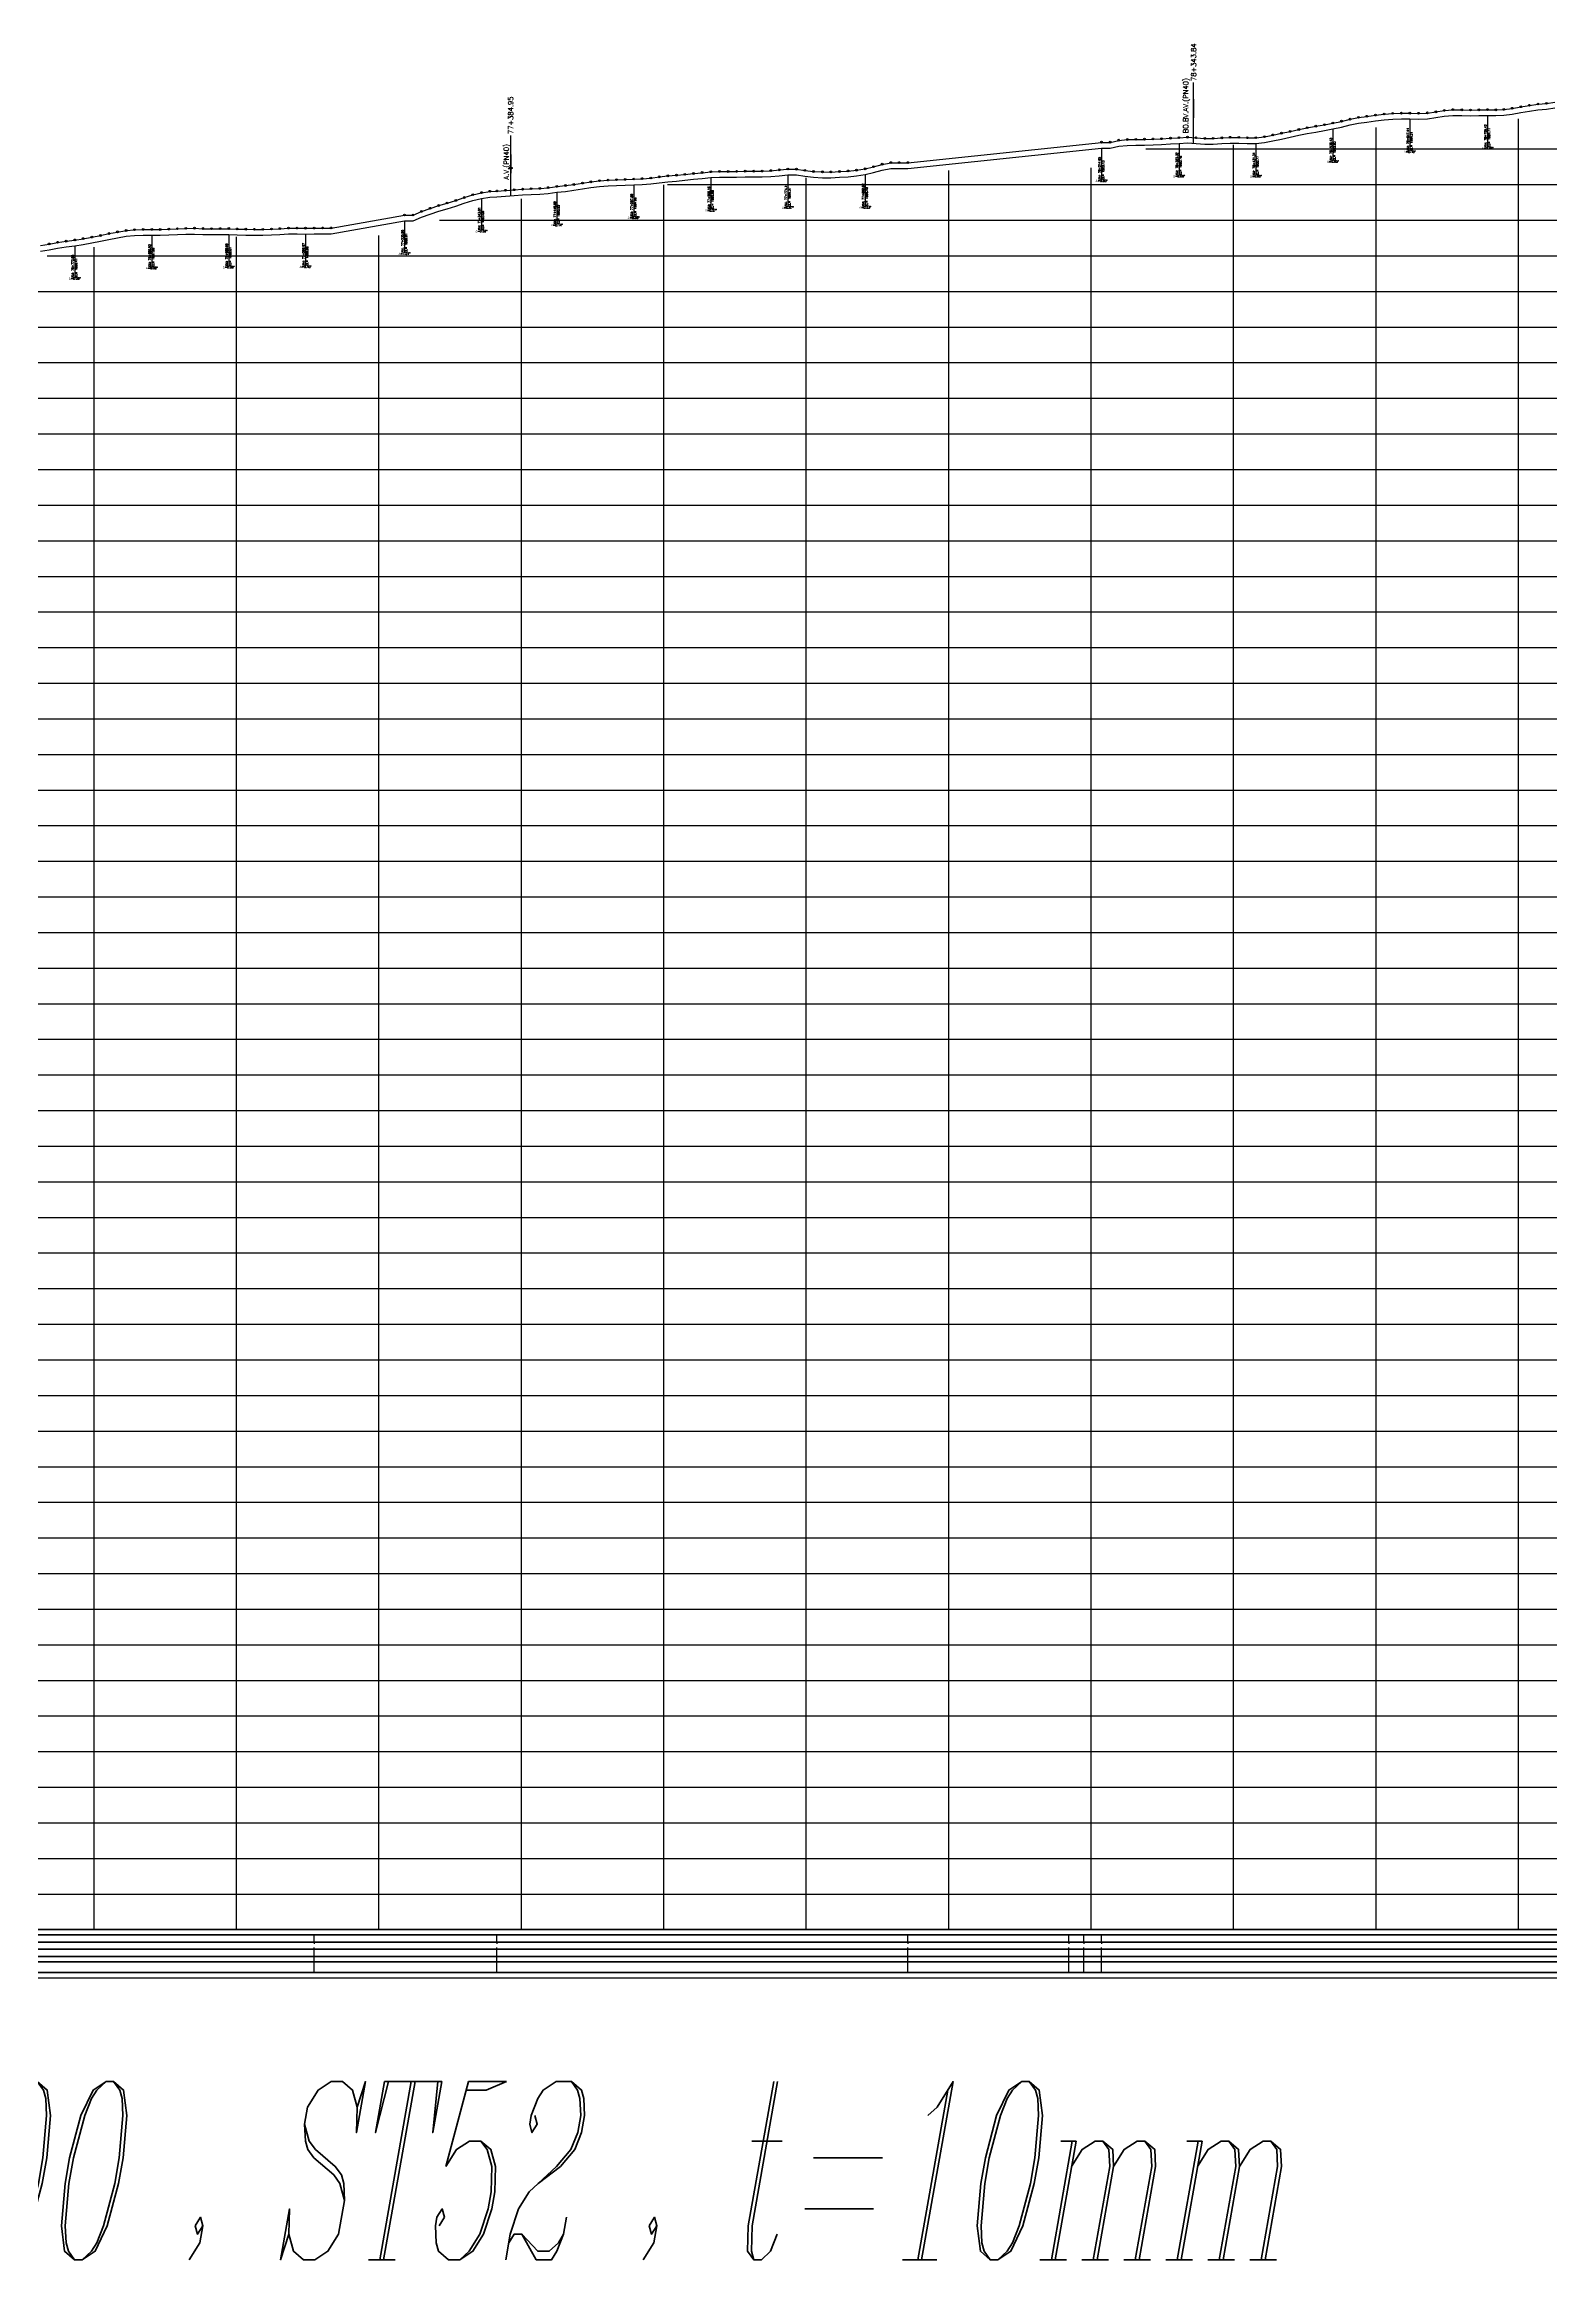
# Model space of a CAD drawing. Header units: metres. Extents: x 575895 to 634487, y 3214622 to 3222739.
# Drawn here: x 578333 to 580448, y 3214772 to 3217883 of the extents above; entities that cross this region are included whole.
import ezdxf
from ezdxf.enums import TextEntityAlignment as Align

# ---------------------------------------------------------------- set-up
doc = ezdxf.new("R2010")
doc.units = ezdxf.units.M
for name, color, linetype in [('1405-05-17--km 74+000-133+000', 150, 'Continuous'), ('C-ROAD-PROF-GRID-MAJR', 8, 'Continuous'), ('C-ROAD-PROF-LABL', 92, 'Continuous'), ('C-ROAD-PROF-STAN-GEOM', 11, 'Continuous'), ('C-ROAD-PROF-TTLB', 5, 'Continuous'), ('TXT', 2, 'Continuous'), ('TXT HOR', 2, 'Continuous'), ('V-CTRL-BMRK', 150, 'Continuous'), ('V-NODE', 1, 'Continuous')]:
    doc.layers.add(name, color=color, linetype=linetype)
doc.styles.add('RD', font='ROMAND.SHX', dxfattribs={"height": 3.5})
doc.styles.add('ROMANC', font='romanC.shx', dxfattribs={"height": 5})
doc.styles.get("Standard").update_dxf_attribs({"font": 'romanc.shx', "height": 2})

msp = doc.modelspace()

# ---------------------------------------------------------------- linework, layer by layer
at = {"layer": '1405-05-17--km 74+000-133+000', "color": 150, "linetype": 'Continuous', "lineweight": -3, "ltscale": 2, "flags": 128}
for points in [[(578327.7, 3217600), (578339.7, 3217602.2), (578351.7, 3217604.5), (578363.7, 3217606.1), (578375.7, 3217607.8), (578387.7, 3217609.7), (578399.7, 3217611.8), (578411.8, 3217614.1), (578423.8, 3217616.8), (578435.8, 3217619.1), (578447.8, 3217621.1), (578459.8, 3217622.2), (578471.8, 3217622.6), (578483.8, 3217622.6), (578495.8, 3217622.5), (578507.8, 3217623), (578519.8, 3217623.6), (578531.8, 3217624.1), (578543.8, 3217624.3), (578555.8, 3217623.8), (578567.8, 3217623.6), (578579.8, 3217623.7), (578591.9, 3217623.8), (578603.8, 3217623.3), (578615.8, 3217622.9), (578627.9, 3217622.8), (578639.9, 3217622.7), (578651.8, 3217623.1), (578663.8, 3217623.7), (578675.8, 3217624.4), (578687.8, 3217624.4), (578699.8, 3217624.3), (578711.8, 3217624.4), (578723.8, 3217624.7), (578735.8, 3217624.7), (578838.7, 3217642.8), (578850.7, 3217642.8), (578862.7, 3217647.9), (578874.7, 3217652.3), (578886.7, 3217656.2), (578898.7, 3217659.7), (578910.7, 3217663.3), (578922.7, 3217667.4), (578934.7, 3217671.4), (578946.7, 3217674.3), (578958.7, 3217676.1), (578968.6, 3217676.6), (578980.6, 3217677.5), (578992.6, 3217678.3), (579004.6, 3217679.1), (579016.6, 3217679.8), (579028.6, 3217680.1), (579040.6, 3217681.3), (579052.6, 3217682.9), (579064.6, 3217684.2), (579076.5, 3217685.7), (579088.5, 3217687.6), (579100.5, 3217689.4), (579112.5, 3217691), (579124.5, 3217691.8), (579136.5, 3217692.4), (579148.5, 3217692.8), (579160.5, 3217693.3), (579172.5, 3217693.9), (579184.5, 3217694.8), (579196.5, 3217696.4), (579208.5, 3217697.8), (579220.5, 3217698.7), (579232.5, 3217699.9), (579244.5, 3217701.1), (579256.5, 3217702.4), (579269, 3217703.5), (579281.1, 3217704), (579293.1, 3217703.9), (579305.1, 3217704), (579317, 3217704.4), (579329, 3217704.4), (579341, 3217704.5), (579353, 3217705.1), (579365, 3217706.2), (579377, 3217707.4), (579389, 3217707.2), (579401, 3217705.5), (579413, 3217703.9), (579425.5, 3217703.4), (579437.5, 3217703.3), (579449.5, 3217703.9), (579461.5, 3217704.7), (579473.5, 3217705.8), (579485.5, 3217707.7), (579497.4, 3217710.7), (579509.4, 3217714.1), (579521.4, 3217716.4), (579533.3, 3217716.4), (579545.3, 3217716.4), (579817.5, 3217745), (579829.5, 3217745), (579841.5, 3217747.8), (579853.6, 3217748.8), (579865.6, 3217749), (579877.6, 3217749.2), (579889.7, 3217749.6), (579901.7, 3217749.9), (579914.2, 3217750.7), (579926.2, 3217751.5), (579938.1, 3217752.1), (579950.1, 3217751.3), (579962.3, 3217750.3), (579974.2, 3217750.4), (579986.2, 3217751.2), (579998.2, 3217751.9), (580010.2, 3217751.8), (580022.1, 3217751.3), (580034.2, 3217751.4), (580046.2, 3217752.8), (580058, 3217755.2), (580070.1, 3217757.7), (580082.2, 3217760.2), (580094.3, 3217762.9), (580106.3, 3217765.4), (580118.3, 3217767.5), (580130.3, 3217769.6), (580142.3, 3217772), (580154.3, 3217774.5), (580166.3, 3217777.4), (580178.3, 3217779.9), (580190, 3217781.4), (580202.2, 3217783.1), (580214.2, 3217784.6), (580226.2, 3217785.5), (580238.4, 3217785.8), (580250.3, 3217785.8), (580262.3, 3217785.6), (580274.9, 3217786.2), (580286.8, 3217787.7), (580298.7, 3217789.6), (580310.7, 3217790.8), (580323.4, 3217790.5), (580335.4, 3217790.2), (580347.3, 3217790.5), (580359.3, 3217790.8), (580371, 3217790.5), (580382.2, 3217791.1), (580394.1, 3217792.7), (580406, 3217794.8), (580418.1, 3217796.9), (580430.2, 3217798.6), (580442.1, 3217799.6), (580454.1, 3217801.4)], [(578327.7, 3217592), (578339.7, 3217594.2), (578351.7, 3217596.5), (578363.7, 3217598.1), (578375.7, 3217599.8), (578387.7, 3217601.7), (578399.7, 3217603.8), (578411.8, 3217606.1), (578423.8, 3217608.8), (578435.8, 3217611.1), (578447.8, 3217613.1), (578459.8, 3217614.2), (578471.8, 3217614.6), (578483.8, 3217614.6), (578495.8, 3217614.5), (578507.8, 3217615), (578519.8, 3217615.6), (578531.8, 3217616.1), (578543.8, 3217616.3), (578555.8, 3217615.8), (578567.8, 3217615.6), (578579.8, 3217615.7), (578591.9, 3217615.8), (578603.8, 3217615.3), (578615.8, 3217614.9), (578627.9, 3217614.8), (578639.9, 3217614.7), (578651.8, 3217615.1), (578663.8, 3217615.7), (578675.8, 3217616.4), (578687.8, 3217616.4), (578699.8, 3217616.3), (578711.8, 3217616.4), (578723.8, 3217616.7), (578735.8, 3217616.7), (578838.7, 3217634.8), (578850.7, 3217634.8), (578862.7, 3217639.9), (578874.7, 3217644.3), (578886.7, 3217648.2), (578898.7, 3217651.7), (578910.7, 3217655.3), (578922.7, 3217659.4), (578934.7, 3217663.4), (578946.7, 3217666.3), (578958.7, 3217668.1), (578968.6, 3217668.6), (578980.6, 3217669.5), (578992.6, 3217670.3), (579004.6, 3217671.1), (579016.6, 3217671.8), (579028.6, 3217672.1), (579040.6, 3217673.3), (579052.6, 3217674.9), (579064.6, 3217676.2), (579076.5, 3217677.7), (579088.5, 3217679.6), (579100.5, 3217681.4), (579112.5, 3217683), (579124.5, 3217683.8), (579136.5, 3217684.4), (579148.5, 3217684.8), (579160.5, 3217685.3), (579172.5, 3217685.9), (579184.5, 3217686.8), (579196.5, 3217688.4), (579208.5, 3217689.8), (579220.5, 3217690.7), (579232.5, 3217691.9), (579244.5, 3217693.1), (579256.5, 3217694.4), (579269, 3217695.5), (579281.1, 3217696), (579293.1, 3217695.9), (579305.1, 3217696), (579317, 3217696.4), (579329, 3217696.4), (579341, 3217696.5), (579353, 3217697.1), (579365, 3217698.2), (579377, 3217699.4), (579389, 3217699.2), (579401, 3217697.5), (579413, 3217695.9), (579425.5, 3217695.4), (579437.5, 3217695.3), (579449.5, 3217695.9), (579461.5, 3217696.7), (579473.5, 3217697.8), (579485.5, 3217699.7), (579497.4, 3217702.7), (579509.4, 3217706.1), (579521.4, 3217708.4), (579533.3, 3217708.4), (579545.3, 3217708.4), (579817.5, 3217737), (579829.5, 3217737), (579841.5, 3217739.8), (579853.6, 3217740.8), (579865.6, 3217741), (579877.6, 3217741.2), (579889.7, 3217741.6), (579901.7, 3217741.9), (579914.2, 3217742.7), (579926.2, 3217743.5), (579938.1, 3217744.1), (579950.1, 3217743.3), (579962.3, 3217742.3), (579974.2, 3217742.4), (579986.2, 3217743.2), (579998.2, 3217743.9), (580010.2, 3217743.8), (580022.1, 3217743.3), (580034.2, 3217743.4), (580046.2, 3217744.8), (580058, 3217747.2), (580070.1, 3217749.7), (580082.2, 3217752.2), (580094.3, 3217754.9), (580106.3, 3217757.4), (580118.3, 3217759.5), (580130.3, 3217761.6), (580142.3, 3217764), (580154.3, 3217766.5), (580166.3, 3217769.4), (580178.3, 3217771.9), (580190, 3217773.4), (580202.2, 3217775.1), (580214.2, 3217776.6), (580226.2, 3217777.5), (580238.4, 3217777.8), (580250.3, 3217777.8), (580262.3, 3217777.6), (580274.9, 3217778.2), (580286.8, 3217779.7), (580298.7, 3217781.6), (580310.7, 3217782.8), (580323.4, 3217782.5), (580335.4, 3217782.2), (580347.3, 3217782.5), (580359.3, 3217782.8), (580371, 3217782.5), (580382.2, 3217783.1), (580394.1, 3217784.7), (580406, 3217786.8), (580418.1, 3217788.9), (580430.2, 3217790.6), (580442.1, 3217791.6), (580454.1, 3217793.4)]]:
    msp.add_lwpolyline(points, dxfattribs=at)
at = {"layer": 'C-ROAD-PROF-GRID-MAJR', "color": 8, "linetype": 'Continuous', "lineweight": -3, "ltscale": 0.6}
for p, q in [((580402.9, 3215235.7), (580402.9, 3217777.9)), ((580002.9, 3215235.7), (580002.9, 3217741.5)), ((580202.9, 3215235.7), (580202.9, 3217765.8)), ((579802.9, 3215235.7), (579802.9, 3217709)), ((579879.4, 3217735.7), (634202.9, 3217735.7)), ((579202.9, 3215235.7), (579202.9, 3217685.2)), ((579207.9, 3217685.7), (634202.9, 3217685.7)), ((579402.9, 3215235.7), (579402.9, 3217695.2)), ((579602.9, 3215235.7), (579602.9, 3217705.4)), ((579002.9, 3215235.7), (579002.9, 3217665.6)), ((578802.9, 3215235.7), (578802.9, 3217614.4)), ((578887.7, 3217635.7), (634202.9, 3217635.7)), ((578337, 3217585.7), (634202.9, 3217585.7)), ((578402.9, 3215235.7), (578402.9, 3217597.8)), ((578602.9, 3215235.7), (578602.9, 3217612.4)), ((577365.6, 3217535.7), (634202.9, 3217535.7)), ((577266.7, 3217485.7), (634202.9, 3217485.7)), ((576892.4, 3217435.7), (634202.9, 3217435.7)), ((576738.6, 3217385.7), (634202.9, 3217385.7)), ((576102.9, 3217335.7), (634202.9, 3217335.7)), ((576102.9, 3217285.7), (634202.9, 3217285.7)), ((576102.9, 3217235.7), (634202.9, 3217235.7)), ((576102.9, 3217185.7), (634202.9, 3217185.7)), ((576102.9, 3217135.7), (634202.9, 3217135.7)), ((576102.9, 3217085.7), (634202.9, 3217085.7)), ((576102.9, 3217035.7), (634202.9, 3217035.7)), ((576102.9, 3216985.7), (634202.9, 3216985.7)), ((576102.9, 3216935.7), (634202.9, 3216935.7)), ((576102.9, 3216885.7), (634202.9, 3216885.7)), ((576102.9, 3216835.7), (634202.9, 3216835.7)), ((576102.9, 3216785.7), (634202.9, 3216785.7)), ((576102.9, 3216735.7), (634202.9, 3216735.7)), ((576102.9, 3216685.7), (634202.9, 3216685.7)), ((576102.9, 3216635.7), (634202.9, 3216635.7)), ((576102.9, 3216585.7), (634202.9, 3216585.7)), ((576102.9, 3216535.7), (634202.9, 3216535.7)), ((576102.9, 3216485.7), (634202.9, 3216485.7)), ((576102.9, 3216435.7), (634202.9, 3216435.7)), ((576102.9, 3216385.7), (634202.9, 3216385.7)), ((576102.9, 3216335.7), (634202.9, 3216335.7)), ((576102.9, 3216285.7), (634202.9, 3216285.7)), ((576102.9, 3216235.7), (634202.9, 3216235.7)), ((576102.9, 3216185.7), (634202.9, 3216185.7)), ((576102.9, 3216135.7), (634202.9, 3216135.7)), ((576102.9, 3216085.7), (634202.9, 3216085.7)), ((576102.9, 3216035.7), (634202.9, 3216035.7)), ((576102.9, 3215985.7), (634202.9, 3215985.7)), ((576102.9, 3215935.7), (634202.9, 3215935.7)), ((576102.9, 3215885.7), (634202.9, 3215885.7)), ((576102.9, 3215835.7), (634202.9, 3215835.7)), ((576102.9, 3215785.7), (634202.9, 3215785.7)), ((576102.9, 3215735.7), (634202.9, 3215735.7)), ((576102.9, 3215685.7), (634202.9, 3215685.7)), ((576102.9, 3215635.7), (634202.9, 3215635.7)), ((576102.9, 3215585.7), (634202.9, 3215585.7)), ((576102.9, 3215535.7), (634202.9, 3215535.7)), ((576102.9, 3215485.7), (634202.9, 3215485.7)), ((576102.9, 3215435.7), (634202.9, 3215435.7)), ((576102.9, 3215385.7), (634202.9, 3215385.7)), ((576102.9, 3215335.7), (634202.9, 3215335.7)), ((576102.9, 3215285.7), (634202.9, 3215285.7)), ((576102.9, 3215235.7), (634202.9, 3215235.7))]:
    msp.add_line(p, q, dxfattribs=at)
at = {"layer": 'C-ROAD-PROF-LABL', "color": 92, "linetype": 'Continuous', "lineweight": -3}
for p, q in [((579946.7, 3217744), (579946.7, 3217829)), ((578987.8, 3217669.5), (578987.8, 3217754.5))]:
    msp.add_line(p, q, dxfattribs=at)
at = {"layer": 'C-ROAD-PROF-STAN-GEOM', "color": 11, "linetype": 'Continuous', "lineweight": -3}
for p, q in [((580250.3, 3217777.8), (580250.3, 3217732.8)), ((580359.3, 3217782.8), (580359.3, 3217737.8)), ((579817.5, 3217737), (579817.5, 3217692)), ((579926.2, 3217743.5), (579926.2, 3217698.5)), ((580034.2, 3217743.4), (580034.2, 3217698.4)), ((580142.3, 3217764), (580142.3, 3217719)), ((579052.6, 3217674.9), (579052.6, 3217629.9)), ((579160.5, 3217685.3), (579160.5, 3217640.3)), ((579269, 3217695.5), (579269, 3217650.5)), ((579377, 3217699.4), (579377, 3217654.4)), ((579485.5, 3217699.7), (579485.5, 3217654.7)), ((578946.7, 3217666.3), (578946.7, 3217621.3)), ((578483.8, 3217614.6), (578483.8, 3217569.6)), ((578591.9, 3217615.8), (578591.9, 3217570.8)), ((578699.8, 3217616.3), (578699.8, 3217571.3)), ((578838.7, 3217634.8), (578838.7, 3217589.8)), ((578375.7, 3217599.8), (578375.7, 3217554.8))]:
    msp.add_line(p, q, dxfattribs=at)
at = {"layer": 'C-ROAD-PROF-TTLB', "color": 5, "linetype": 'Continuous', "lineweight": -3}
for points in [[(576102.9, 3215228.2), (634304.9, 3215228.2), (634304.9, 3215235.7), (576102.9, 3215235.7)], [(576102.9, 3215218.2), (634304.9, 3215218.2), (634304.9, 3215228.2), (576102.9, 3215228.2)], [(576102.9, 3215208.2), (634304.9, 3215208.2), (634304.9, 3215218.2), (576102.9, 3215218.2)], [(576102.9, 3215198.2), (634304.9, 3215198.2), (634304.9, 3215208.2), (576102.9, 3215208.2)], [(576102.9, 3215190.7), (634304.9, 3215190.7), (634304.9, 3215198.2), (576102.9, 3215198.2)], [(576102.9, 3215175.7), (634304.9, 3215175.7), (634304.9, 3215190.7), (576102.9, 3215190.7)], [(576102.9, 3215168.2), (634304.9, 3215168.2), (634304.9, 3215175.7), (576102.9, 3215175.7)]]:
    msp.add_3dface(points, dxfattribs=at)
at = {"layer": 'TXT', "color": 2, "linetype": 'Continuous', "lineweight": -3}
msp.add_line((578987.8, 3217727.8), (578987.8, 3217701.9), dxfattribs=at)
msp.add_lwpolyline([(579946.7, 3217805.6), (579946.7, 3217779.3)], dxfattribs=at)
at = {"layer": 'TXT HOR', "color": 255, "linetype": 'Continuous', "lineweight": -3}
for p, q in [((578711.8, 3215218.2), (578711.8, 3215228.2)), ((578711.8, 3215218.2), (578711.8, 3215215.7)), ((578968.6, 3215218.2), (578968.6, 3215228.2)), ((578968.6, 3215218.2), (578968.6, 3215215.7)), ((579545.3, 3215218.2), (579545.3, 3215228.2)), ((579545.3, 3215218.2), (579545.3, 3215215.7)), ((579771.5, 3215218.2), (579771.5, 3215228.2)), ((579771.5, 3215218.2), (579771.5, 3215215.7)), ((579792.4, 3215218.2), (579792.4, 3215228.2)), ((579792.4, 3215218.2), (579792.4, 3215215.7)), ((579817.5, 3215218.2), (579817.5, 3215228.2)), ((579817.5, 3215218.2), (579817.5, 3215215.7)), ((578711.8, 3215175.7), (578711.8, 3215210.7)), ((578968.6, 3215175.7), (578968.6, 3215210.7)), ((579545.3, 3215175.7), (579545.3, 3215210.7)), ((579771.5, 3215175.7), (579771.5, 3215210.7)), ((579792.4, 3215175.7), (579792.4, 3215210.7)), ((579817.5, 3215175.7), (579817.5, 3215210.7))]:
    msp.add_line(p, q, dxfattribs=at)
at = {"layer": 'V-CTRL-BMRK'}
for p, q in [((578985.2, 3217708.7), (578987.7, 3217708.7)), ((578985.2, 3217708.6), (578987.7, 3217708.6)), ((578986.4, 3217707.5), (578986.4, 3217710)), ((578986.4, 3217707.3), (578986.4, 3217709.8)), ((578987.8, 3217708.9), (578990.3, 3217708.9)), ((578987.9, 3217708.8), (578990.4, 3217708.8)), ((578989.1, 3217707.6), (578989.1, 3217710.1)), ((578989.1, 3217707.5), (578989.1, 3217710))]:
    msp.add_line(p, q, dxfattribs=at)
at = {"layer": 'V-CTRL-BMRK', "const_width": 0.962}
for points in [[(578985.9, 3217708.7, 0.414214), (578986.4, 3217708.3, 1)], [(578985.9, 3217708.6, 0.414214), (578986.4, 3217708.1, 1)], [(578986.9, 3217708.7, 0.414214), (578986.4, 3217709.2, 1)], [(578986.9, 3217708.6, 0.414214), (578986.4, 3217709, 1)], [(578988.6, 3217708.9, 0.414214), (578989.1, 3217708.4, 1)], [(578988.6, 3217708.8, 0.414214), (578989.1, 3217708.3, 1)], [(578989.6, 3217708.9, 0.414214), (578989.1, 3217709.3, 1)], [(578989.6, 3217708.8, 0.414214), (578989.1, 3217709.2, 1)]]:
    msp.add_lwpolyline(points, format="xyb", dxfattribs=at)
at = {"layer": 'V-CTRL-BMRK'}
for centre in [(578986.4, 3217708.7), (578986.4, 3217708.6), (578989.1, 3217708.9), (578989.1, 3217708.8)]:
    msp.add_circle(centre, 0.962, dxfattribs=at)
at = {"layer": 'V-NODE', "lineweight": -2}
for p, q in [((580442.1, 3217799.8), (580442.1, 3217799.8)), ((580130.3, 3217769.8), (580130.3, 3217769.8)), ((580142.3, 3217772.2), (580142.3, 3217772.2)), ((580154.3, 3217774.7), (580154.3, 3217774.7)), ((580166.3, 3217777.6), (580166.3, 3217777.6)), ((580178.3, 3217780.1), (580178.3, 3217780.1)), ((580190, 3217781.6), (580190, 3217781.6)), ((580202.2, 3217783.3), (580202.2, 3217783.3)), ((580214.2, 3217784.8), (580214.2, 3217784.8)), ((580226.2, 3217785.7), (580226.2, 3217785.7)), ((580238.4, 3217786), (580238.4, 3217786)), ((580250.3, 3217786), (580250.3, 3217786)), ((580262.3, 3217785.8), (580262.3, 3217785.8)), ((580274.9, 3217786.4), (580274.9, 3217786.4)), ((580286.8, 3217787.9), (580286.8, 3217787.9)), ((580298.7, 3217789.8), (580298.7, 3217789.8)), ((580310.7, 3217791), (580310.7, 3217791)), ((580323.4, 3217790.7), (580323.4, 3217790.7)), ((580335.4, 3217790.4), (580335.4, 3217790.4)), ((580347.3, 3217790.7), (580347.3, 3217790.7)), ((580359.3, 3217791), (580359.3, 3217791)), ((580371, 3217790.7), (580371, 3217790.7)), ((580382.2, 3217791.3), (580382.2, 3217791.3)), ((580394.1, 3217792.9), (580394.1, 3217792.9)), ((580406, 3217795), (580406, 3217795)), ((580418.1, 3217797.1), (580418.1, 3217797.1)), ((580430.2, 3217798.8), (580430.2, 3217798.8)), ((579817.5, 3217745.2), (579817.5, 3217745.2)), ((579829.5, 3217745.2), (579829.5, 3217745.2)), ((579841.5, 3217748), (579841.5, 3217748)), ((579853.6, 3217749), (579853.6, 3217749)), ((579865.6, 3217749.2), (579865.6, 3217749.2)), ((579877.6, 3217749.4), (579877.6, 3217749.4)), ((579889.7, 3217749.8), (579889.7, 3217749.8)), ((579901.7, 3217750.1), (579901.7, 3217750.1)), ((579914.2, 3217750.9), (579914.2, 3217750.9)), ((579926.2, 3217751.7), (579926.2, 3217751.7)), ((579938.1, 3217752.3), (579938.1, 3217752.3)), ((579950.1, 3217751.5), (579950.1, 3217751.5)), ((579962.3, 3217750.5), (579962.3, 3217750.5)), ((579974.2, 3217750.6), (579974.2, 3217750.6)), ((579986.2, 3217751.4), (579986.2, 3217751.4)), ((579998.2, 3217752.1), (579998.2, 3217752.1)), ((580010.2, 3217752), (580010.2, 3217752)), ((580022.1, 3217751.5), (580022.1, 3217751.5)), ((580034.2, 3217751.6), (580034.2, 3217751.6)), ((580046.2, 3217753), (580046.2, 3217753)), ((580058, 3217755.4), (580058, 3217755.4)), ((580070.1, 3217757.9), (580070.1, 3217757.9)), ((580082.2, 3217760.4), (580082.2, 3217760.4)), ((580094.3, 3217763.1), (580094.3, 3217763.1)), ((580106.3, 3217765.6), (580106.3, 3217765.6)), ((580118.3, 3217767.7), (580118.3, 3217767.7)), ((579365, 3217706.4), (579365, 3217706.4)), ((579377, 3217707.6), (579377, 3217707.6)), ((579389, 3217707.4), (579389, 3217707.4)), ((579473.5, 3217706), (579473.5, 3217706)), ((579485.5, 3217707.9), (579485.5, 3217707.9)), ((579497.4, 3217710.9), (579497.4, 3217710.9)), ((579509.4, 3217714.3), (579509.4, 3217714.3)), ((579521.4, 3217716.6), (579521.4, 3217716.6)), ((579533.3, 3217716.6), (579533.3, 3217716.6)), ((579545.3, 3217716.6), (579545.3, 3217716.6)), ((578958.7, 3217676.3), (578958.7, 3217676.3)), ((578968.6, 3217676.8), (578968.6, 3217676.8)), ((578980.6, 3217677.7), (578980.6, 3217677.7)), ((578992.6, 3217678.5), (578992.6, 3217678.5)), ((579004.6, 3217679.3), (579004.6, 3217679.3)), ((579016.6, 3217680), (579016.6, 3217680)), ((579028.6, 3217680.3), (579028.6, 3217680.3)), ((579040.6, 3217681.5), (579040.6, 3217681.5)), ((579052.6, 3217683.1), (579052.6, 3217683.1)), ((579064.6, 3217684.4), (579064.6, 3217684.4)), ((579076.5, 3217685.9), (579076.5, 3217685.9)), ((579088.5, 3217687.8), (579088.5, 3217687.8)), ((579100.5, 3217689.6), (579100.5, 3217689.6)), ((579112.5, 3217691.2), (579112.5, 3217691.2)), ((579124.5, 3217692), (579124.5, 3217692)), ((579136.5, 3217692.6), (579136.5, 3217692.6)), ((579148.5, 3217693), (579148.5, 3217693)), ((579160.5, 3217693.5), (579160.5, 3217693.5)), ((579172.5, 3217694.1), (579172.5, 3217694.1)), ((579184.5, 3217695), (579184.5, 3217695)), ((579196.5, 3217696.6), (579196.5, 3217696.6)), ((579208.5, 3217698), (579208.5, 3217698)), ((579220.5, 3217698.9), (579220.5, 3217698.9)), ((579232.5, 3217700.1), (579232.5, 3217700.1)), ((579244.5, 3217701.3), (579244.5, 3217701.3)), ((579256.5, 3217702.6), (579256.5, 3217702.6)), ((579269, 3217703.7), (579269, 3217703.7)), ((579281.1, 3217704.2), (579281.1, 3217704.2)), ((579293.1, 3217704.1), (579293.1, 3217704.1)), ((579305.1, 3217704.2), (579305.1, 3217704.2)), ((579317, 3217704.6), (579317, 3217704.6)), ((579329, 3217704.6), (579329, 3217704.6)), ((579341, 3217704.7), (579341, 3217704.7)), ((579353, 3217705.3), (579353, 3217705.3)), ((579401, 3217705.7), (579401, 3217705.7)), ((579413, 3217704.1), (579413, 3217704.1)), ((579425.5, 3217703.6), (579425.5, 3217703.6)), ((579437.5, 3217703.5), (579437.5, 3217703.5)), ((579449.5, 3217704.1), (579449.5, 3217704.1)), ((579461.5, 3217704.9), (579461.5, 3217704.9)), ((578862.7, 3217648.1), (578862.7, 3217648.1)), ((578874.7, 3217652.5), (578874.7, 3217652.5)), ((578886.7, 3217656.4), (578886.7, 3217656.4)), ((578898.7, 3217659.9), (578898.7, 3217659.9)), ((578910.7, 3217663.5), (578910.7, 3217663.5)), ((578922.7, 3217667.6), (578922.7, 3217667.6)), ((578934.7, 3217671.6), (578934.7, 3217671.6)), ((578946.7, 3217674.5), (578946.7, 3217674.5)), ((578411.8, 3217614.3), (578411.8, 3217614.3)), ((578423.8, 3217617), (578423.8, 3217617)), ((578435.8, 3217619.3), (578435.8, 3217619.3)), ((578447.8, 3217621.3), (578447.8, 3217621.3)), ((578459.8, 3217622.4), (578459.8, 3217622.4)), ((578471.8, 3217622.8), (578471.8, 3217622.8)), ((578483.8, 3217622.8), (578483.8, 3217622.8)), ((578495.8, 3217622.7), (578495.8, 3217622.7)), ((578507.8, 3217623.2), (578507.8, 3217623.2)), ((578519.8, 3217623.8), (578519.8, 3217623.8)), ((578531.8, 3217624.3), (578531.8, 3217624.3)), ((578543.8, 3217624.5), (578543.8, 3217624.5)), ((578555.8, 3217624), (578555.8, 3217624)), ((578567.8, 3217623.8), (578567.8, 3217623.8)), ((578579.8, 3217623.9), (578579.8, 3217623.9)), ((578591.9, 3217624), (578591.9, 3217624)), ((578603.8, 3217623.5), (578603.8, 3217623.5)), ((578615.8, 3217623.1), (578615.8, 3217623.1)), ((578627.9, 3217623), (578627.9, 3217623)), ((578639.9, 3217622.9), (578639.9, 3217622.9)), ((578651.8, 3217623.3), (578651.8, 3217623.3)), ((578663.8, 3217623.9), (578663.8, 3217623.9)), ((578675.8, 3217624.6), (578675.8, 3217624.6)), ((578687.8, 3217624.6), (578687.8, 3217624.6)), ((578699.8, 3217624.5), (578699.8, 3217624.5)), ((578711.8, 3217624.6), (578711.8, 3217624.6)), ((578723.8, 3217624.9), (578723.8, 3217624.9)), ((578735.8, 3217624.9), (578735.8, 3217624.9)), ((578838.7, 3217643), (578838.7, 3217643)), ((578850.7, 3217643), (578850.7, 3217643)), ((578339.7, 3217602.4), (578339.7, 3217602.4)), ((578351.7, 3217604.7), (578351.7, 3217604.7)), ((578363.7, 3217606.3), (578363.7, 3217606.3)), ((578375.7, 3217608), (578375.7, 3217608)), ((578387.7, 3217609.9), (578387.7, 3217609.9)), ((578399.7, 3217612), (578399.7, 3217612))]:
    msp.add_line(p, q, dxfattribs=at)
for centre in [(580430.2, 3217798.8), (580442.1, 3217799.8), (580118.3, 3217767.7), (580130.3, 3217769.8), (580142.3, 3217772.2), (580154.3, 3217774.7), (580166.3, 3217777.6), (580178.3, 3217780.1), (580190, 3217781.6), (580202.2, 3217783.3), (580214.2, 3217784.8), (580226.2, 3217785.7), (580238.4, 3217786), (580250.3, 3217786), (580262.3, 3217785.8), (580274.9, 3217786.4), (580286.8, 3217787.9), (580298.7, 3217789.8), (580310.7, 3217791), (580323.4, 3217790.7), (580335.4, 3217790.4), (580347.3, 3217790.7), (580359.3, 3217791), (580371, 3217790.7), (580382.2, 3217791.3), (580394.1, 3217792.9), (580406, 3217795), (580418.1, 3217797.1), (579817.5, 3217745.2), (579829.5, 3217745.2), (579841.5, 3217748), (579853.6, 3217749), (579865.6, 3217749.2), (579877.6, 3217749.4), (579889.7, 3217749.8), (579901.7, 3217750.1), (579914.2, 3217750.9), (579926.2, 3217751.7), (579938.1, 3217752.3), (579950.1, 3217751.5), (579962.3, 3217750.5), (579974.2, 3217750.6), (579986.2, 3217751.4), (579998.2, 3217752.1), (580010.2, 3217752), (580022.1, 3217751.5), (580034.2, 3217751.6), (580046.2, 3217753), (580058, 3217755.4), (580070.1, 3217757.9), (580082.2, 3217760.4), (580094.3, 3217763.1), (580106.3, 3217765.6), (579317, 3217704.6), (579329, 3217704.6), (579341, 3217704.7), (579353, 3217705.3), (579365, 3217706.4), (579377, 3217707.6), (579389, 3217707.4), (579401, 3217705.7), (579461.5, 3217704.9), (579473.5, 3217706), (579485.5, 3217707.9), (579497.4, 3217710.9), (579509.4, 3217714.3), (579521.4, 3217716.6), (579533.3, 3217716.6), (579545.3, 3217716.6), (578946.7, 3217674.5), (578958.7, 3217676.3), (578968.6, 3217676.8), (578980.6, 3217677.7), (578992.6, 3217678.5), (579004.6, 3217679.3), (579016.6, 3217680), (579028.6, 3217680.3), (579040.6, 3217681.5), (579052.6, 3217683.1), (579064.6, 3217684.4), (579076.5, 3217685.9), (579088.5, 3217687.8), (579100.5, 3217689.6), (579112.5, 3217691.2), (579124.5, 3217692), (579136.5, 3217692.6), (579148.5, 3217693), (579160.5, 3217693.5), (579172.5, 3217694.1), (579184.5, 3217695), (579196.5, 3217696.6), (579208.5, 3217698), (579220.5, 3217698.9), (579232.5, 3217700.1), (579244.5, 3217701.3), (579256.5, 3217702.6), (579269, 3217703.7), (579281.1, 3217704.2), (579293.1, 3217704.1), (579305.1, 3217704.2), (579413, 3217704.1), (579425.5, 3217703.6), (579437.5, 3217703.5), (579449.5, 3217704.1), (578838.7, 3217643), (578850.7, 3217643), (578862.7, 3217648.1), (578874.7, 3217652.5), (578886.7, 3217656.4), (578898.7, 3217659.9), (578910.7, 3217663.5), (578922.7, 3217667.6), (578934.7, 3217671.6), (578399.7, 3217612), (578411.8, 3217614.3), (578423.8, 3217617), (578435.8, 3217619.3), (578447.8, 3217621.3), (578459.8, 3217622.4), (578471.8, 3217622.8), (578483.8, 3217622.8), (578495.8, 3217622.7), (578507.8, 3217623.2), (578519.8, 3217623.8), (578531.8, 3217624.3), (578543.8, 3217624.5), (578555.8, 3217624), (578567.8, 3217623.8), (578579.8, 3217623.9), (578591.9, 3217624), (578603.8, 3217623.5), (578615.8, 3217623.1), (578627.9, 3217623), (578639.9, 3217622.9), (578651.8, 3217623.3), (578663.8, 3217623.9), (578675.8, 3217624.6), (578687.8, 3217624.6), (578699.8, 3217624.5), (578711.8, 3217624.6), (578723.8, 3217624.9), (578735.8, 3217624.9), (578339.7, 3217602.4), (578351.7, 3217604.7), (578363.7, 3217606.3), (578375.7, 3217608), (578387.7, 3217609.9)]:
    msp.add_circle(centre, 1.25, dxfattribs=at)

# ---------------------------------------------------------------- texts
at = {"layer": 'C-ROAD-PROF-LABL', "color": 2, "linetype": 'Continuous', "lineweight": -3, "char_height": 7, "attachment_point": 4, "rotation": 90}
for s, insert in [('{\\C7;78+343.84}', (579946.7, 3217831.1)), ('{\\C7;77+384.95}', (578987.8, 3217756.6))]:
    msp.add_mtext(s, dxfattribs=dict(at, insert=insert))
at = {"layer": 'C-ROAD-PROF-STAN-GEOM', "color": 11, "linetype": 'Continuous', "lineweight": -3, "char_height": 3, "attachment_point": 1, "rotation": 90, "style": 'RD'}
for s, insert in [('{\\Fromand.shx|c0;\\C7;KM: 78+756.42}', (580354.9, 3217738.4)), ('{\\Fromand.shx|c0;\\C7;KM: 78+539.43}', (580137.9, 3217719.6)), ('{\\Fromand.shx|c0;\\C7;EL= 1902.83}', (580142.9, 3217719.6)), ('{\\Fromand.shx|c0;\\C7;KM: 78+647.44}', (580245.9, 3217733.4)), ('{\\Fromand.shx|c0;\\C7;EL= 1904.21}', (580250.9, 3217733.4)), ('{\\Fromand.shx|c0;\\C7;EL= 1904.71}', (580359.9, 3217738.4)), ('{\\Fromand.shx|c0;\\C7;KM: 78+214.65}', (579813.1, 3217692.6)), ('{\\Fromand.shx|c0;\\C7;EL= 1900.13}', (579818.1, 3217692.6)), ('{\\Fromand.shx|c0;\\C7;KM: 78+323.32}', (579921.8, 3217699.1)), ('{\\Fromand.shx|c0;\\C7;EL= 1900.78}', (579926.8, 3217699.1)), ('{\\Fromand.shx|c0;\\C7;KM: 78+431.34}', (580029.8, 3217699)), ('{\\Fromand.shx|c0;\\C7;EL= 1900.77}', (580034.8, 3217699)), ('{\\Fromand.shx|c0;\\C7;KM: 77+666.16}', (579264.7, 3217651.1)), ('{\\Fromand.shx|c0;\\C7;EL= 1895.98}', (579269.7, 3217651.1)), ('{\\Fromand.shx|c0;\\C7;KM: 77+774.14}', (579372.6, 3217655)), ('{\\Fromand.shx|c0;\\C7;EL= 1896.37}', (579377.6, 3217655)), ('{\\Fromand.shx|c0;\\C7;KM: 77+882.62}', (579481.1, 3217655.3)), ('{\\Fromand.shx|c0;\\C7;EL= 1896.40}', (579486.1, 3217655.3)), ('{\\Fromand.shx|c0;\\C7;KM: 77+343.81}', (578942.3, 3217621.9)), ('{\\Fromand.shx|c0;\\C7;EL= 1893.06}', (578947.3, 3217621.9)), ('{\\Fromand.shx|c0;\\C7;KM: 77+449.69}', (579048.2, 3217630.5)), ('{\\Fromand.shx|c0;\\C7;EL= 1893.92}', (579053.2, 3217630.5)), ('{\\Fromand.shx|c0;\\C7;KM: 77+557.68}', (579156.2, 3217640.9)), ('{\\Fromand.shx|c0;\\C7;EL= 1894.96}', (579161.2, 3217640.9)), ('{\\Fromand.shx|c0;\\C7;KM: 77+235.85}', (578834.3, 3217590.4)), ('{\\Fromand.shx|c0;\\C7;EL= 1889.91}', (578839.3, 3217590.4)), ('{\\Fromand.shx|c0;\\C7;KM: 76+772.85}', (578371.3, 3217555.4)), ('{\\Fromand.shx|c0;\\C7;KM: 76+880.92}', (578479.4, 3217570.2)), ('{\\Fromand.shx|c0;\\C7;EL= 1887.89}', (578484.4, 3217570.2)), ('{\\Fromand.shx|c0;\\C7;KM: 76+988.99}', (578587.5, 3217571.4)), ('{\\Fromand.shx|c0;\\C7;EL= 1888.01}', (578592.5, 3217571.4)), ('{\\Fromand.shx|c0;\\C7;KM: 77+096.97}', (578695.5, 3217571.9)), ('{\\Fromand.shx|c0;\\C7;EL= 1888.06}', (578700.5, 3217571.9)), ('{\\Fromand.shx|c0;\\C7;EL= 1886.41}', (578376.3, 3217555.4))]:
    msp.add_mtext(s, dxfattribs=dict(at, insert=insert))
at = {"layer": 'C-ROAD-PROF-STAN-GEOM', "color": 11, "linetype": 'Continuous', "lineweight": -3, "char_height": 3, "attachment_point": 5, "style": 'RD'}
for s, insert in [('{\\Fgreekc.shx|c0;Δ\\Fromand.shx|c0;=0.29°}', (580359.3, 3217736.8)), ('{\\Fgreekc.shx|c0;Δ\\Fromand.shx|c0;=0.05°}', (580142.3, 3217718)), ('{\\Fgreekc.shx|c0;Δ\\Fromand.shx|c0;=0.10°}', (580250.3, 3217731.8)), ('{\\Fgreekc.shx|c0;Δ\\Fromand.shx|c0;=0.60°}', (579817.5, 3217691)), ('{\\Fgreekc.shx|c0;Δ\\Fromand.shx|c0;=0.09°}', (579926.2, 3217697.5)), ('{\\Fgreekc.shx|c0;Δ\\Fromand.shx|c0;=0.62°}', (580034.2, 3217697.4)), ('{\\Fgreekc.shx|c0;Δ\\Fromand.shx|c0;=0.27°}', (579269, 3217649.5)), ('{\\Fgreekc.shx|c0;Δ\\Fromand.shx|c0;=0.67°}', (579377, 3217653.4)), ('{\\Fgreekc.shx|c0;Δ\\Fromand.shx|c0;=0.53°}', (579485.5, 3217653.7)), ('{\\Fgreekc.shx|c0;Δ\\Fromand.shx|c0;=0.52°}', (578946.7, 3217620.3)), ('{\\Fgreekc.shx|c0;Δ\\Fromand.shx|c0;=0.14°}', (579052.6, 3217628.9)), ('{\\Fgreekc.shx|c0;Δ\\Fromand.shx|c0;=0.05°}', (579160.5, 3217639.3)), ('{\\Fgreekc.shx|c0;Δ\\Fromand.shx|c0;=1.01°}', (578838.7, 3217588.8)), ('{\\Fgreekc.shx|c0;Δ\\Fromand.shx|c0;=0.09°}', (578375.7, 3217553.8)), ('{\\Fgreekc.shx|c0;Δ\\Fromand.shx|c0;=0.05°}', (578483.8, 3217568.6)), ('{\\Fgreekc.shx|c0;Δ\\Fromand.shx|c0;=0.29°}', (578591.9, 3217569.8)), ('{\\Fgreekc.shx|c0;Δ\\Fromand.shx|c0;=0.10°}', (578699.8, 3217570.3))]:
    msp.add_mtext(s, dxfattribs=dict(at, insert=insert))
at = {"layer": 'TXT', "color": 2, "linetype": 'Continuous', "lineweight": -3, "char_height": 7, "attachment_point": 8, "rotation": 90, "style": 'RD'}
for s, insert in [('BO.BV.AV.(PN40)', (579941.5, 3217796.4)), ('A.V.(PN40)', (578987.4, 3217717.7))]:
    msp.add_mtext(s, dxfattribs=dict(at, insert=insert))
at = {"layer": 'TXT HOR', "color": 6, "linetype": 'Continuous', "lineweight": -3, "style": 'ROMANC', "oblique": 10, "width": 0.5}
msp.add_text('STEEL PIPE , DN800 , ST52 , t=10mm', height=250, dxfattribs=at).set_placement((578354.1, 3214772.3), align=Align.CENTER)
msp.add_text('STEEL PIPE , DN800 , ST52 , t=10mm', height=250, dxfattribs=at).set_placement((578354.1, 3214772.3), align=Align.CENTER)

doc.saveas('drawing.dxf')
